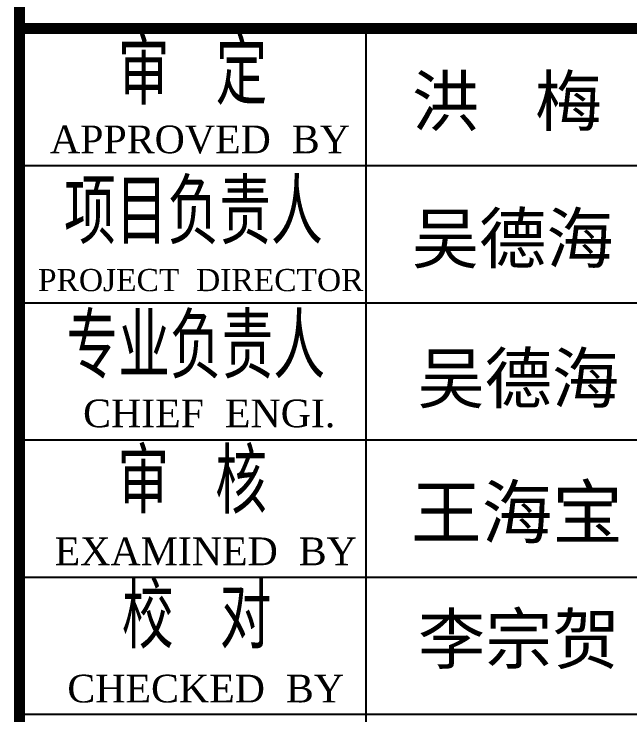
# Model space of a CAD drawing. Extents: x 14207793 to 14719554, y -1675802 to -1228715.
# Drawn here: x 14262771 to 14265126, y -1297776 to -1295097 of the extents above; entities that cross this region are included whole.
import ezdxf

# ---------------------------------------------------------------- set-up
doc = ezdxf.new("R2010")
doc.units = 0
doc.header["$LTSCALE"] = 500
doc.header["$MEASUREMENT"] = 0
doc.layers.get('0').update_dxf_attribs({"linetype": 'CONTINUOUS'})
doc.layers.add('PUB_TITLE', color=4, linetype='CONTINUOUS')
doc.styles.add('GHF', font='TIMES.TTF')
doc.styles.add('HZ', font='txt', dxfattribs={"width": 0.8, "bigfont": 'hztxt'})

msp = doc.modelspace()

# ---------------------------------------------------------------- linework, layer by layer
at = {"color": 4, "const_width": 41.93, "elevation": -914.52}
msp.add_lwpolyline([(14266461.1, -1295152.37), (14262792.41, -1295152.37), (14262792.41, -1271052.3), (14266461.1, -1271052.3)], close=True, dxfattribs=at)
at = {"layer": 'PUB_TITLE'}
for p, q in [((14262792.41, -1306111.5, -1620.52), (14262792.41, -1265587.1, -1620.52)), ((14264116.2, -1295140.43, -1620.52), (14264116.2, -1299334.45, -1620.52)), ((14262792.41, -1295676.47, -1620.52), (14266461.1, -1295676.47, -1620.52)), ((14262792.41, -1296200.57, -1620.52), (14266461.1, -1296200.57, -1620.52)), ((14262792.41, -1296724.66, -1620.52), (14266461.1, -1296724.66, -1620.52)), ((14262792.41, -1297248.76, -1620.52), (14266461.1, -1297248.76, -1620.52)), ((14262792.41, -1297772.86, -1620.52), (14266461.1, -1297772.86, -1620.52))]:
    msp.add_line(p, q, dxfattribs=at)
at = {"layer": 'PUB_TITLE', "const_width": 41.93, "elevation": -914.52}
msp.add_lwpolyline([(14262792.41, -1295152.37), (14266461.1, -1295152.37), (14266461.1, -1299345.16), (14262792.41, -1299345.16)], close=True, dxfattribs=at)

# ---------------------------------------------------------------- texts
at = {"color": 2, "style": 'HZ', "width": 0.8}
for s, p in [('审 定', (14263167.96, -1295443.46, -1620.52)), ('项目负责人', (14262962.7, -1295976.76, -1620.52)), ('专业负责人', (14262971.74, -1296490, -1620.52)), ('审 核', (14263166.6, -1297006.34)), ('校 对', (14263183.65, -1297522.03, -1620.52))]:
    msp.add_text(s, height=247.1, dxfattribs=at).set_placement(p)
at = {"color": 2, "style": 'GHF'}
for s, height, p in [('洪   梅', 188.361, (14264292.03, -1295524.25, -1058.72)), ('APPROVED  BY', 105.9, (14262908.69, -1295629.1, -1620.52)), ('吴德海', 188.361, (14264292.03, -1296048.61, -1058.72)), ('PROJECT  DIRECTOR', 84.72, (14262862.9, -1296156.07, -1620.52)), ('吴德海', 188.361, (14264313.44, -1296583.25, 0.81)), ('CHIEF  ENGI.', 105.9, (14263035.31, -1296676.3, -1620.52)), ('王海宝', 197.779, (14264289.06, -1297100.24, 0.81)), ('EXAMINED  BY', 105.9, (14262926.7, -1297203.41)), ('李宗贺', 188.361, (14264315.42, -1297579.82, 0.81)), ('CHECKED  BY', 105.9, (14262975.19, -1297727.85, -1620.52))]:
    msp.add_text(s, height=height, dxfattribs=at).set_placement(p)

doc.saveas('drawing.dxf')
